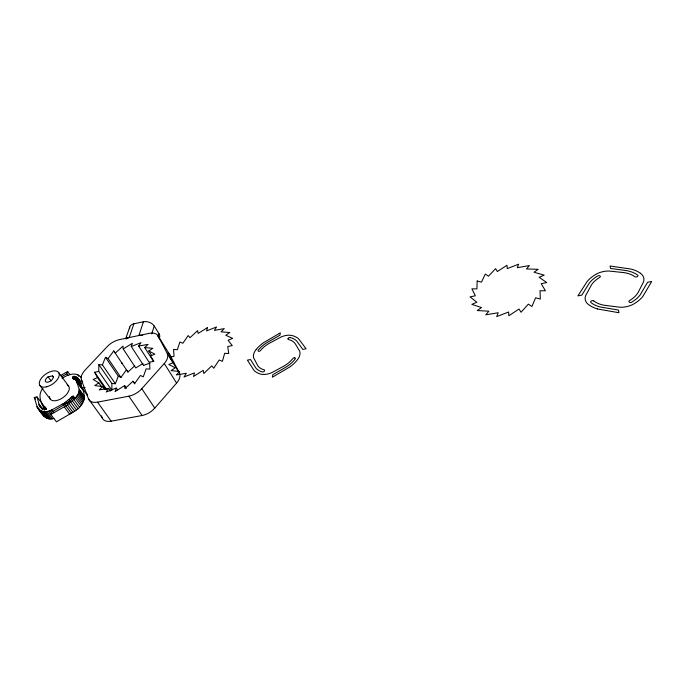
<?xml version="1.0" encoding="UTF-8"?>
<svg xmlns="http://www.w3.org/2000/svg" width="686" height="686" viewBox="0 0 686 686"><rect width="100%" height="100%" fill="white"/><g stroke="black" fill="none" stroke-linecap="round" stroke-linejoin="round"><path stroke-width="1.03" d="M98.878 364.635L111.878 383.465L111.861 390.308L98.75 371.435L98.878 364.635L102.411 364.866L115.385 383.74L118.301 376.168L105.473 357.303L102.411 364.866M53.902 418.477C46.133 421.35 40.843 413.109 37.387 407.604C40.2 412.698 47.377 412.449 51.965 409.834L64.595 402.922L72.287 396.517L73.591 396.148L73.634 397.443L68.72 401.962L51.802 412.089L50.841 414.533L67.477 404.894L72.939 412.286C87.259 404.68 87.671 390.728 75.657 379.847C74.877 378.715 71.095 378.423 73.153 376.725C76.463 375.045 79.379 380.018 80.897 382.119M67.477 404.894L75.349 398.154L78.616 393.181L79.216 389.305L76.36 380.61M158.046 336.62L158.955 333.662L154.221 326.013A8.206 5.694 17.1 0 0 143.425 321.76L133.873 323.809A8.189 5.651 17.5 0 0 129.577 328.86M149.557 363.297L143.794 365.295M151.735 333.893L154.221 326.013M143.425 321.76L138.898 335.514A8.326 5.694 16.9 0 1 142.662 335.463M117.46 389.785L116.26 388.044L115.068 391.595L124.663 385.575L126.447 388.199M143.7 365.604L131.283 346.524L132.364 343.283L123.231 348.951L135.759 367.962L142.997 363.434M133.873 323.809L129.217 337.555A8.309 5.651 17.2 0 0 126.318 338.901M125.675 338.893L129.705 327.128M72.939 412.286L56.449 421.821L48.303 411.206M61.603 376.708L66.799 373.776L67.682 371.52L70.015 374.753M110.48 390.977L108.671 388.379L106.201 391.998L116.26 388.044M149.891 363.46L138.675 346.036L140.964 342.674L131.283 346.524M118.301 376.168L120.916 377.463L126.421 369.865L127.93 372.035L134.773 365.784M288.154 338.378L288.197 338.327A1.423 0.875 -26.8 0 1 290.067 337.581M120.916 377.463L108.096 358.564L113.773 350.949L115.257 353.093L123.017 346.13L123.231 348.951M43.004 388.327C37.267 394.416 40.577 404.105 46.056 409.208M595.662 274.469A32.825 20.752 -11.2 0 0 587.267 281.303L577.895 295.889L581.831 295.117L589.377 283.001A29.241 18.479 -11.2 0 1 597.678 275.952A1.672 1.038 -12.2 0 1 600.027 275.944L600.078 275.986A1.672 1.038 -12.2 0 1 599.633 277.461A25.725 16.258 -11.2 0 0 591.598 284.681L585.63 295.632A17.047 10.873 -11.7 0 0 588.202 304.335A32.825 20.752 -11.2 0 0 597.437 308.914M154.762 408.127L176.602 383.088A14.252 8.404 -32 0 0 179.38 372.97L170.077 355.237L158.089 335.917A14.114 7.863 -31.5 0 0 148.922 333.405L119.33 339.639A14.029 7.666 -32.3 0 0 107.299 346.524L85.141 370.037A14.337 7.88 -33.5 0 0 81.42 380.01L88.511 398.909L102.171 417.817A14.483 8.421 -34.4 0 0 111.166 421.161L142.096 415.519A14.56 8.652 -33.4 0 0 154.762 408.127L141.813 388.688L164.271 363.52A14.509 8.301 -31.8 0 0 167.23 353.427L158.089 335.917M153.655 361.548L144.712 347.553L148.013 344.398L138.675 346.036M104.486 389.176L102.668 386.578L99.187 389.905L108.671 388.379M144.712 347.553L152.815 348.325L148.793 350.975L154.864 354.139L150.491 356L153.887 361.308L149.591 362.165L149.9 369.137L146.127 368.879L143.271 376.837L140.416 375.465L134.636 383.594L132.998 381.236L124.895 388.696L124.663 385.575M78.427 384.04L79.55 383.568L81.042 384.074L75.777 376.751M101.245 386.304L98.827 382.865L94.719 385.566L102.668 386.578M69.732 414.275L64.278 406.909M43.578 405.992C50.97 410.794 38.279 409.396 39.008 404.105L37.018 396.937L34.3 397.468L37.387 407.604M60.385 375.636L67.682 371.52M62.014 378.363C67.408 374.693 76.54 371.152 81.317 377.669M105.918 389.657L97.498 377.634L93.167 379.478L98.827 382.865M52.522 375.928A4.562 2.418 -34.5 0 1 51.227 380.507A4.562 2.418 -34.5 0 1 45.585 381.648A4.562 2.418 -34.5 0 1 48.089 376.828L52.522 375.928L53.337 377.026M97.498 377.634L94.625 372.258L98.75 371.435M78.547 378.852L82.234 388.113L85.047 387.564M109.631 390.737L111.475 390.377M88.511 398.909A14.749 8.318 -34 0 0 97.549 402.142L128.891 396.182A14.826 8.541 -33.1 0 0 141.813 388.688M111.878 383.465L115.385 383.74M294.654 357.843L294.714 357.852A1.466 0.926 -27.1 0 1 295.083 359.164A24.713 15.358 -27.7 0 1 284.613 367.893L272.822 374.693L272.368 377.214L289.766 366.993A27.749 17.244 -27.7 0 0 297.381 359.85A14.569 9.132 -27.4 0 0 299.662 351.146L295.229 343.72A21.746 13.514 -27.7 0 0 288.48 339.553A1.423 0.875 -26.8 0 1 288.206 338.318M597.403 308.949L618.961 312.73L618.455 310.046L600.507 307.045A29.241 18.479 -11.2 0 1 590.955 302.56A1.698 1.089 -12.1 0 1 591.358 300.965A1.698 1.089 -12.1 0 1 593.699 300.94M105.473 357.303L108.096 358.564M37.336 407.613L44.393 416.608M81.651 387.942L76.592 381.639M42.969 411.557L48.586 418.812M41.897 411.257L47.523 418.503M40.74 410.743L46.356 417.98M38.416 408.119L40.903 411.317M36.907 406.687L45.31 417.354M45.465 411.694L51.073 418.957M34.3 397.468L35.535 399.072M38.973 404.123L42.729 408.916M39.231 404.911L41.786 408.393M39.445 405.392L42.515 409.602M44.161 411.703L49.778 418.966M37.018 396.937L41.94 403.334M44.599 406.661L46.459 409.079M41.563 403.171L45.893 408.796M42.06 404.234L45.825 409.199M46.854 411.523L52.453 418.794M49.804 410.734L51.664 413.161M51.965 409.834L53.825 412.269M51.321 410.125L52.565 411.746M39.848 385.446L50.147 399.02M64.595 402.922L65.813 404.551M65.89 405.94L71.387 413.281M62.949 403.917L64.167 405.537M48.089 376.828L51.15 380.936M66.199 401.842L67.417 403.471M67.743 400.684L68.96 402.313M69.183 403.702L74.645 411.051M69.217 399.466L70.426 401.096M70.847 402.39L76.3 409.748M70.607 398.18L71.816 399.818M72.433 401.027L77.87 408.384M73.196 396.139L74.397 397.769M72.742 396.268L73.942 397.897M72.287 396.517L73.496 398.146M71.901 396.86L73.102 398.489M73.934 399.612L79.362 406.97M58.627 372.472L68.643 386.141M76.395 396.928L81.797 404.294M75.349 398.154L80.759 405.52M77.295 395.676L82.68 403.042M78.616 393.181L83.975 400.555M78.041 394.424L83.418 401.79M79.216 389.305L84.558 396.671M79.25 389.742L84.584 397.108M66.799 373.776L67.974 375.388M79.224 390.823L84.567 398.189M79.01 391.98L84.361 399.346M72.845 377.026L73.968 378.698M76.36 381.896L77.535 383.525M72.553 377.446L73.728 379.066M72.467 377.789L73.642 379.409M74.594 376.288L79.859 383.603M74.285 376.254L79.55 383.568M73.916 376.322L79.182 383.637M82.234 388.113L87.551 395.488L86.916 393.687M73.522 376.485L78.796 383.8M75.657 379.847L82.217 388.816M73.153 376.725L82.646 389.768M77.758 378.037L80.691 382.111M76.832 377.334L81.514 383.851M97.549 402.142L111.166 421.161M77.732 374.788L78.899 376.417M81.42 380.01L82.637 381.716M43.604 415.767L42.155 412.921M94.625 372.258L106.596 389.382M128.891 396.182L142.096 415.519M113.773 350.949L127.93 372.035M132.998 381.236L134.765 383.868M148.793 350.975L151.589 355.365M164.271 363.52L176.602 383.088M167.23 353.427L179.38 372.97M101.442 415.913L102.171 417.817M42.558 404.131L44.298 410.297M40.105 405.58L40.62 407.415M67.117 384.94A11.268 6.123 -34.8 0 1 62.495 397.94A11.268 6.123 -34.8 0 1 49.546 396.525M167.778 353.084A13.866 7.975 -31.7 0 1 170.077 355.237M121.748 363.597A13.789 7.778 -32.6 0 1 122.425 363.031M158.955 333.662A8.138 5.625 16.7 0 1 159.049 338.618M290.109 337.529A24.713 15.358 -27.7 0 1 296.695 340.976L302.809 349.414L306.076 348.78L298.599 338.781A27.749 17.244 -27.7 0 0 291.876 335.514A14.346 8.867 -27.2 0 0 281.054 336.989L268.56 343.703A21.746 13.514 -27.7 0 0 260.466 350.555A1.423 0.875 -28.2 0 1 258.682 351.292A1.423 0.875 -28.2 0 1 258.322 350.023A24.713 15.358 -27.7 0 1 266.031 343.189L279.939 335.162L280.351 332.847L263.681 342.606A27.749 17.244 -27.7 0 0 256.23 349.423M256.238 349.371A14.337 8.824 -28 0 0 253.649 357.826L257.842 365.801A21.746 13.514 -27.7 0 0 264.093 369.823A1.466 0.918 -28.6 0 1 264.393 371.066L264.35 371.126A1.466 0.918 -28.6 0 1 262.395 371.932A24.713 15.358 -27.7 0 1 255.904 368.125L250.544 359.533L247.406 360.15L254.043 370.44A27.749 17.244 -27.7 0 0 260.603 374.093A14.552 9.089 -28.2 0 0 271.682 372.687L283.987 366.05A21.746 13.514 -27.7 0 0 292.811 358.606A1.466 0.926 -27.1 0 1 294.791 357.869M593.776 300.897A25.725 16.258 -11.2 0 0 603.843 305.184L619.955 307.242A17.339 11.036 -10.6 0 0 634.156 303.752A32.825 20.752 -11.2 0 0 642.799 296.515L651.7 281.466L647.593 282.272L640.201 294.86A29.241 18.479 -11.2 0 1 631.772 302.149A1.749 1.123 -10.2 0 1 629.276 302.123L629.233 302.08A1.749 1.123 -10.2 0 1 629.645 300.511A25.725 16.258 -11.2 0 0 638.22 292.33L643.571 281.783A17.133 10.727 -10.8 0 0 640.424 273.268M640.475 273.285A32.825 20.752 -11.2 0 0 631.017 269.066L610.06 266.014L610.514 268.44L624.706 270.37A29.241 18.479 -11.2 0 1 637.628 275.043A1.715 1.063 -10.5 0 1 637.208 276.638L637.131 276.672A1.715 1.063 -10.5 0 1 634.833 276.681A25.725 16.258 -11.2 0 0 623.934 272.616L609.057 271.039A16.858 10.573 -11.8 0 0 595.577 274.486M477.164 280.994L476.924 288.892L471.891 288.832L475.329 295.812L470.039 296.875L476.881 302.243L471.848 304.361L481.521 307.56L477.242 310.552L488.852 311.195L485.782 314.797L498.19 312.747L496.69 316.606L508.609 312.01L508.866 315.74L519.028 309.043L521.043 312.25L528.349 304.138L531.916 306.488L535.595 297.81L540.336 299.07L540.019 290.735L545.439 290.795L541.211 283.652L546.742 282.546L539.119 277.281L544.212 275.146L534.017 272.231L538.201 269.306L526.479 268.955L529.378 265.551L517.261 267.72L518.642 264.179L507.246 268.62L507.014 265.259L497.367 271.527L495.558 268.663L488.501 276.175L485.302 274.074L481.469 282.143L477.164 280.994M207.386 327.659L206.546 330.926L216.553 326.965L214.426 330.36L224.288 328.628L221.055 331.835L229.836 332.538L225.771 335.24L232.605 338.37L228.095 340.282L232.262 345.59L227.735 346.499L228.747 353.522L224.674 353.299L222.375 361.342L219.168 359.987L213.758 368.236L211.768 365.87L203.785 373.476L203.228 370.329L193.512 376.485L194.447 372.892L184.028 376.974L186.326 373.304L176.293 374.925L179.706 371.546L171.071 370.594L175.23 367.833L168.825 364.472L173.292 362.577L169.691 357.183L174.038 356.308L173.524 349.466L177.331 349.671L179.895 342.031L182.828 343.266L188.187 335.548L189.988 337.692L197.637 330.618L198.143 333.447L207.386 327.659M46.657 386.801A11.413 6.054 -34.5 0 0 58.945 373.013A11.413 6.054 -34.5 0 0 42.206 377.197A11.413 6.054 -34.5 0 0 46.657 386.801"/></g></svg>
